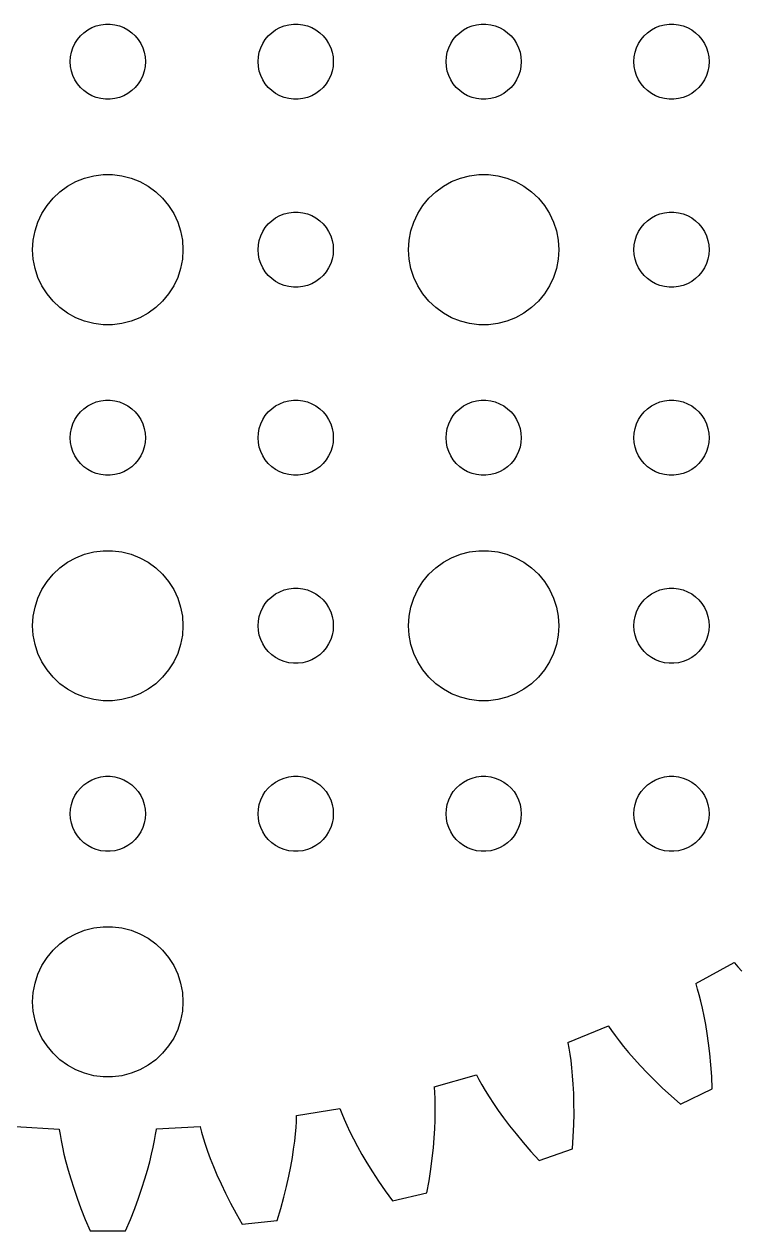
# Model space of a CAD drawing. Header units: metres. Extents: x -54 to 54, y 56 to 274.
# Drawn here: x -3.34 to 25.23, y 55.86 to 104 of the extents above; entities that cross this region are included whole.
import ezdxf

# ---------------------------------------------------------------- set-up
doc = ezdxf.new("R2010")
doc.units = ezdxf.units.M

msp = doc.modelspace()

# ---------------------------------------------------------------- linework, layer by layer
for p, q in [((-0.46352, 103.927), (-0.28107, 103.973)), ((-0.28107, 103.973), (-0.09418, 103.997)), ((-0.09418, 103.997), (0.09418, 103.997)), ((0.09418, 103.997), (0.28107, 103.973)), ((0.28107, 103.973), (0.46352, 103.927)), ((7.03647, 103.927), (7.21892, 103.973)), ((7.21892, 103.973), (7.40581, 103.997)), ((7.40581, 103.997), (7.59418, 103.997)), ((7.59418, 103.997), (7.78107, 103.973)), ((7.78107, 103.973), (7.96352, 103.927)), ((14.5365, 103.927), (14.7189, 103.973)), ((14.7189, 103.973), (14.9058, 103.997)), ((14.9058, 103.997), (15.0942, 103.997)), ((15.0942, 103.997), (15.2811, 103.973)), ((15.2811, 103.973), (15.4635, 103.927)), ((22.0365, 103.927), (22.2189, 103.973)), ((22.2189, 103.973), (22.4058, 103.997)), ((22.4058, 103.997), (22.5942, 103.997)), ((22.5942, 103.997), (22.7811, 103.973)), ((22.7811, 103.973), (22.9635, 103.927)), ((-1.21352, 103.382), (-1.09344, 103.527)), ((-1.09344, 103.527), (-0.95613, 103.656)), ((-0.95613, 103.656), (-0.80373, 103.766)), ((-0.80373, 103.766), (-0.63866, 103.857)), ((-0.63866, 103.857), (-0.46352, 103.927)), ((0.46352, 103.927), (0.63866, 103.857)), ((0.63866, 103.857), (0.80373, 103.766)), ((0.80373, 103.766), (0.95613, 103.656)), ((0.95613, 103.656), (1.09344, 103.527)), ((1.09344, 103.527), (1.21352, 103.382)), ((6.28647, 103.382), (6.40654, 103.527)), ((6.40654, 103.527), (6.54385, 103.656)), ((6.54385, 103.656), (6.69626, 103.766)), ((6.69626, 103.766), (6.86133, 103.857)), ((6.86133, 103.857), (7.03647, 103.927)), ((7.96352, 103.927), (8.13866, 103.857)), ((8.13866, 103.857), (8.30373, 103.766)), ((8.30373, 103.766), (8.45613, 103.656)), ((8.45613, 103.656), (8.59344, 103.527)), ((8.59344, 103.527), (8.71352, 103.382)), ((13.7865, 103.382), (13.9065, 103.527)), ((13.9065, 103.527), (14.0439, 103.656)), ((14.0439, 103.656), (14.1963, 103.766)), ((14.1963, 103.766), (14.3613, 103.857)), ((14.3613, 103.857), (14.5365, 103.927)), ((15.4635, 103.927), (15.6387, 103.857)), ((15.6387, 103.857), (15.8037, 103.766)), ((15.8037, 103.766), (15.9561, 103.656)), ((15.9561, 103.656), (16.0934, 103.527)), ((16.0934, 103.527), (16.2135, 103.382)), ((21.2865, 103.382), (21.4065, 103.527)), ((21.4065, 103.527), (21.5439, 103.656)), ((21.5439, 103.656), (21.6963, 103.766)), ((21.6963, 103.766), (21.8613, 103.857)), ((21.8613, 103.857), (22.0365, 103.927)), ((22.9635, 103.927), (23.1387, 103.857)), ((23.1387, 103.857), (23.3037, 103.766)), ((23.3037, 103.766), (23.4561, 103.656)), ((23.4561, 103.656), (23.5934, 103.527)), ((23.5934, 103.527), (23.7135, 103.382)), ((-1.45287, 102.873), (-1.39465, 103.052)), ((-1.39465, 103.052), (-1.31445, 103.223)), ((-1.31445, 103.223), (-1.21352, 103.382)), ((1.21352, 103.382), (1.31445, 103.223)), ((1.31445, 103.223), (1.39465, 103.052)), ((1.39465, 103.052), (1.45287, 102.873)), ((6.04712, 102.873), (6.10533, 103.052)), ((6.10533, 103.052), (6.18553, 103.223)), ((6.18553, 103.223), (6.28647, 103.382)), ((8.71352, 103.382), (8.81445, 103.223)), ((8.81445, 103.223), (8.89465, 103.052)), ((8.89465, 103.052), (8.95287, 102.873)), ((13.5471, 102.873), (13.6053, 103.052)), ((13.6053, 103.052), (13.6855, 103.223)), ((13.6855, 103.223), (13.7865, 103.382)), ((16.2135, 103.382), (16.3145, 103.223)), ((16.3145, 103.223), (16.3947, 103.052)), ((16.3947, 103.052), (16.4529, 102.873)), ((21.0471, 102.873), (21.1053, 103.052)), ((21.1053, 103.052), (21.1855, 103.223)), ((21.1855, 103.223), (21.2865, 103.382)), ((23.7135, 103.382), (23.8145, 103.223)), ((23.8145, 103.223), (23.8947, 103.052)), ((23.8947, 103.052), (23.9529, 102.873)), ((-1.5, 102.5), (-1.48816, 102.688)), ((-1.48816, 102.688), (-1.45287, 102.873)), ((1.45287, 102.873), (1.48816, 102.688)), ((1.48816, 102.688), (1.5, 102.5)), ((6, 102.5), (6.01183, 102.688)), ((6.01183, 102.688), (6.04712, 102.873)), ((8.95287, 102.873), (8.98816, 102.688)), ((8.98816, 102.688), (9, 102.5)), ((13.5, 102.5), (13.5118, 102.688)), ((13.5118, 102.688), (13.5471, 102.873)), ((16.4529, 102.873), (16.4882, 102.688)), ((16.4882, 102.688), (16.5, 102.5)), ((21, 102.5), (21.0118, 102.688)), ((21.0118, 102.688), (21.0471, 102.873)), ((23.9529, 102.873), (23.9882, 102.688)), ((23.9882, 102.688), (24, 102.5)), ((-1.48816, 102.312), (-1.5, 102.5)), ((-1.45287, 102.127), (-1.48816, 102.312)), ((-1.39465, 101.948), (-1.45287, 102.127)), ((1.45287, 102.127), (1.39465, 101.948)), ((1.48816, 102.312), (1.45287, 102.127)), ((1.5, 102.5), (1.48816, 102.312)), ((6.01183, 102.312), (6, 102.5)), ((6.04712, 102.127), (6.01183, 102.312)), ((6.10533, 101.948), (6.04712, 102.127)), ((8.95287, 102.127), (8.89465, 101.948)), ((8.98816, 102.312), (8.95287, 102.127)), ((9, 102.5), (8.98816, 102.312)), ((13.5118, 102.312), (13.5, 102.5)), ((13.5471, 102.127), (13.5118, 102.312)), ((13.6053, 101.948), (13.5471, 102.127)), ((16.4529, 102.127), (16.3947, 101.948)), ((16.4882, 102.312), (16.4529, 102.127)), ((16.5, 102.5), (16.4882, 102.312)), ((21.0118, 102.312), (21, 102.5)), ((21.0471, 102.127), (21.0118, 102.312)), ((21.1053, 101.948), (21.0471, 102.127)), ((23.9529, 102.127), (23.8947, 101.948)), ((23.9882, 102.312), (23.9529, 102.127)), ((24, 102.5), (23.9882, 102.312)), ((-1.31445, 101.777), (-1.39465, 101.948)), ((-1.21352, 101.618), (-1.31445, 101.777)), ((-1.09344, 101.473), (-1.21352, 101.618)), ((1.21352, 101.618), (1.09344, 101.473)), ((1.31445, 101.777), (1.21352, 101.618)), ((1.39465, 101.948), (1.31445, 101.777)), ((6.18553, 101.777), (6.10533, 101.948)), ((6.28647, 101.618), (6.18553, 101.777)), ((6.40654, 101.473), (6.28647, 101.618)), ((8.71352, 101.618), (8.59344, 101.473)), ((8.81445, 101.777), (8.71352, 101.618)), ((8.89465, 101.948), (8.81445, 101.777)), ((13.6855, 101.777), (13.6053, 101.948)), ((13.7865, 101.618), (13.6855, 101.777)), ((13.9065, 101.473), (13.7865, 101.618)), ((16.2135, 101.618), (16.0934, 101.473)), ((16.3145, 101.777), (16.2135, 101.618)), ((16.3947, 101.948), (16.3145, 101.777)), ((21.1855, 101.777), (21.1053, 101.948)), ((21.2865, 101.618), (21.1855, 101.777)), ((21.4065, 101.473), (21.2865, 101.618)), ((23.7135, 101.618), (23.5934, 101.473)), ((23.8145, 101.777), (23.7135, 101.618)), ((23.8947, 101.948), (23.8145, 101.777)), ((-0.95613, 101.344), (-1.09344, 101.473)), ((-0.80373, 101.234), (-0.95613, 101.344)), ((-0.63866, 101.143), (-0.80373, 101.234)), ((-0.46352, 101.073), (-0.63866, 101.143)), ((0.63866, 101.143), (0.46352, 101.073)), ((0.80373, 101.234), (0.63866, 101.143)), ((0.95613, 101.344), (0.80373, 101.234)), ((1.09344, 101.473), (0.95613, 101.344)), ((6.54385, 101.344), (6.40654, 101.473)), ((6.69626, 101.234), (6.54385, 101.344)), ((6.86133, 101.143), (6.69626, 101.234)), ((7.03647, 101.073), (6.86133, 101.143)), ((8.13866, 101.143), (7.96352, 101.073)), ((8.30373, 101.234), (8.13866, 101.143)), ((8.45613, 101.344), (8.30373, 101.234)), ((8.59344, 101.473), (8.45613, 101.344)), ((14.0439, 101.344), (13.9065, 101.473)), ((14.1963, 101.234), (14.0439, 101.344)), ((14.3613, 101.143), (14.1963, 101.234)), ((14.5365, 101.073), (14.3613, 101.143)), ((15.6387, 101.143), (15.4635, 101.073)), ((15.8037, 101.234), (15.6387, 101.143)), ((15.9561, 101.344), (15.8037, 101.234)), ((16.0934, 101.473), (15.9561, 101.344)), ((21.5439, 101.344), (21.4065, 101.473)), ((21.6963, 101.234), (21.5439, 101.344)), ((21.8613, 101.143), (21.6963, 101.234)), ((22.0365, 101.073), (21.8613, 101.143)), ((23.1387, 101.143), (22.9635, 101.073)), ((23.3037, 101.234), (23.1387, 101.143)), ((23.4561, 101.344), (23.3037, 101.234)), ((23.5934, 101.473), (23.4561, 101.344)), ((-0.28107, 101.027), (-0.46352, 101.073)), ((-0.09418, 101.003), (-0.28107, 101.027)), ((0.09418, 101.003), (-0.09418, 101.003)), ((0.28107, 101.027), (0.09418, 101.003)), ((0.46352, 101.073), (0.28107, 101.027)), ((7.21892, 101.027), (7.03647, 101.073)), ((7.40581, 101.003), (7.21892, 101.027)), ((7.59418, 101.003), (7.40581, 101.003)), ((7.78107, 101.027), (7.59418, 101.003)), ((7.96352, 101.073), (7.78107, 101.027)), ((14.7189, 101.027), (14.5365, 101.073)), ((14.9058, 101.003), (14.7189, 101.027)), ((15.0942, 101.003), (14.9058, 101.003)), ((15.2811, 101.027), (15.0942, 101.003)), ((15.4635, 101.073), (15.2811, 101.027)), ((22.2189, 101.027), (22.0365, 101.073)), ((22.4058, 101.003), (22.2189, 101.027)), ((22.5942, 101.003), (22.4058, 101.003)), ((22.7811, 101.027), (22.5942, 101.003)), ((22.9635, 101.073), (22.7811, 101.027)), ((-1.60747, 97.533), (-1.27733, 97.7145)), ((-1.27733, 97.7145), (-0.92705, 97.8532)), ((-0.92705, 97.8532), (-0.56213, 97.9469)), ((-0.56213, 97.9469), (-0.18837, 97.9941)), ((-0.18837, 97.9941), (0.18837, 97.9941)), ((0.18837, 97.9941), (0.56213, 97.9469)), ((0.56213, 97.9469), (0.92705, 97.8532)), ((0.92705, 97.8532), (1.27733, 97.7145)), ((1.27733, 97.7145), (1.60747, 97.533)), ((13.3925, 97.533), (13.7227, 97.7145)), ((13.7227, 97.7145), (14.0729, 97.8532)), ((14.0729, 97.8532), (14.4379, 97.9469)), ((14.4379, 97.9469), (14.8116, 97.9941)), ((14.8116, 97.9941), (15.1884, 97.9941)), ((15.1884, 97.9941), (15.5621, 97.9469)), ((15.5621, 97.9469), (15.927, 97.8532)), ((15.927, 97.8532), (16.2773, 97.7145)), ((16.2773, 97.7145), (16.6075, 97.533)), ((-2.1869, 97.0536), (-1.91226, 97.3116)), ((-1.91226, 97.3116), (-1.60747, 97.533)), ((1.60747, 97.533), (1.91226, 97.3116)), ((1.91226, 97.3116), (2.1869, 97.0536)), ((12.8131, 97.0536), (13.0877, 97.3116)), ((13.0877, 97.3116), (13.3925, 97.533)), ((16.6075, 97.533), (16.9123, 97.3116)), ((16.9123, 97.3116), (17.1869, 97.0536)), ((-2.62891, 96.4453), (-2.42705, 96.7634)), ((-2.42705, 96.7634), (-2.1869, 97.0536)), ((2.1869, 97.0536), (2.42705, 96.7634)), ((2.42705, 96.7634), (2.62891, 96.4453)), ((12.3711, 96.4453), (12.5729, 96.7634)), ((12.5729, 96.7634), (12.8131, 97.0536)), ((17.1869, 97.0536), (17.427, 96.7634)), ((17.427, 96.7634), (17.6289, 96.4453)), ((-2.78932, 96.1044), (-2.62891, 96.4453)), ((2.62891, 96.4453), (2.78932, 96.1044)), ((6.69626, 96.2665), (6.86133, 96.3573)), ((6.86133, 96.3573), (7.03647, 96.4266)), ((7.03647, 96.4266), (7.21892, 96.4734)), ((7.21892, 96.4734), (7.40581, 96.4971)), ((7.40581, 96.4971), (7.59418, 96.4971)), ((7.59418, 96.4971), (7.78107, 96.4734)), ((7.78107, 96.4734), (7.96352, 96.4266)), ((7.96352, 96.4266), (8.13866, 96.3573)), ((8.13866, 96.3573), (8.30373, 96.2665)), ((12.2107, 96.1044), (12.3711, 96.4453)), ((17.6289, 96.4453), (17.7893, 96.1044)), ((21.6963, 96.2665), (21.8613, 96.3573)), ((21.8613, 96.3573), (22.0365, 96.4266)), ((22.0365, 96.4266), (22.2189, 96.4734)), ((22.2189, 96.4734), (22.4058, 96.4971)), ((22.4058, 96.4971), (22.5942, 96.4971)), ((22.5942, 96.4971), (22.7811, 96.4734)), ((22.7811, 96.4734), (22.9635, 96.4266)), ((22.9635, 96.4266), (23.1387, 96.3573)), ((23.1387, 96.3573), (23.3037, 96.2665)), ((-2.90575, 95.7461), (-2.78932, 96.1044)), ((2.78932, 96.1044), (2.90575, 95.7461)), ((6.18553, 95.7226), (6.28647, 95.8817)), ((6.28647, 95.8817), (6.40654, 96.0268)), ((6.40654, 96.0268), (6.54385, 96.1558)), ((6.54385, 96.1558), (6.69626, 96.2665)), ((8.30373, 96.2665), (8.45613, 96.1558)), ((8.45613, 96.1558), (8.59344, 96.0268)), ((8.59344, 96.0268), (8.71352, 95.8817)), ((8.71352, 95.8817), (8.81445, 95.7226)), ((12.0942, 95.7461), (12.2107, 96.1044)), ((17.7893, 96.1044), (17.9057, 95.7461)), ((21.1855, 95.7226), (21.2865, 95.8817)), ((21.2865, 95.8817), (21.4065, 96.0268)), ((21.4065, 96.0268), (21.5439, 96.1558)), ((21.5439, 96.1558), (21.6963, 96.2665)), ((23.3037, 96.2665), (23.4561, 96.1558)), ((23.4561, 96.1558), (23.5934, 96.0268)), ((23.5934, 96.0268), (23.7135, 95.8817)), ((23.7135, 95.8817), (23.8145, 95.7226)), ((-3, 95), (-2.97633, 95.376)), ((-2.97633, 95.376), (-2.90575, 95.7461)), ((2.90575, 95.7461), (2.97633, 95.376)), ((2.97633, 95.376), (3, 95)), ((6.01183, 95.188), (6.04712, 95.373)), ((6.04712, 95.373), (6.10533, 95.5522)), ((6.10533, 95.5522), (6.18553, 95.7226)), ((8.81445, 95.7226), (8.89465, 95.5522)), ((8.89465, 95.5522), (8.95287, 95.373)), ((8.95287, 95.373), (8.98816, 95.188)), ((12, 95), (12.0237, 95.376)), ((12.0237, 95.376), (12.0942, 95.7461)), ((17.9057, 95.7461), (17.9763, 95.376)), ((17.9763, 95.376), (18, 95)), ((21.0118, 95.188), (21.0471, 95.373)), ((21.0471, 95.373), (21.1053, 95.5522)), ((21.1053, 95.5522), (21.1855, 95.7226)), ((23.8145, 95.7226), (23.8947, 95.5522)), ((23.8947, 95.5522), (23.9529, 95.373)), ((23.9529, 95.373), (23.9882, 95.188)), ((-2.97633, 94.624), (-3, 95)), ((3, 95), (2.97633, 94.624)), ((6, 95), (6.01183, 95.188)), ((6.01183, 94.812), (6, 95)), ((8.98816, 95.188), (9, 95)), ((9, 95), (8.98816, 94.812)), ((12.0237, 94.624), (12, 95)), ((18, 95), (17.9763, 94.624)), ((21, 95), (21.0118, 95.188)), ((21.0118, 94.812), (21, 95)), ((23.9882, 95.188), (24, 95)), ((24, 95), (23.9882, 94.812)), ((-2.90575, 94.2539), (-2.97633, 94.624)), ((2.97633, 94.624), (2.90575, 94.2539)), ((6.04712, 94.627), (6.01183, 94.812)), ((6.10533, 94.4478), (6.04712, 94.627)), ((6.18553, 94.2774), (6.10533, 94.4478)), ((8.89465, 94.4478), (8.81445, 94.2774)), ((8.95287, 94.627), (8.89465, 94.4478)), ((8.98816, 94.812), (8.95287, 94.627)), ((12.0942, 94.2539), (12.0237, 94.624)), ((17.9763, 94.624), (17.9057, 94.2539)), ((21.0471, 94.627), (21.0118, 94.812)), ((21.1053, 94.4478), (21.0471, 94.627)), ((21.1855, 94.2774), (21.1053, 94.4478)), ((23.8947, 94.4478), (23.8145, 94.2774)), ((23.9529, 94.627), (23.8947, 94.4478)), ((23.9882, 94.812), (23.9529, 94.627)), ((-2.78932, 93.8956), (-2.90575, 94.2539)), ((-2.62891, 93.5547), (-2.78932, 93.8956)), ((2.78932, 93.8956), (2.62891, 93.5547)), ((2.90575, 94.2539), (2.78932, 93.8956)), ((6.28647, 94.1183), (6.18553, 94.2774)), ((6.40654, 93.9732), (6.28647, 94.1183)), ((6.54385, 93.8442), (6.40654, 93.9732)), ((8.59344, 93.9732), (8.45613, 93.8442)), ((8.71352, 94.1183), (8.59344, 93.9732)), ((8.81445, 94.2774), (8.71352, 94.1183)), ((12.2107, 93.8956), (12.0942, 94.2539)), ((12.3711, 93.5547), (12.2107, 93.8956)), ((17.7893, 93.8956), (17.6289, 93.5547)), ((17.9057, 94.2539), (17.7893, 93.8956)), ((21.2865, 94.1183), (21.1855, 94.2774)), ((21.4065, 93.9732), (21.2865, 94.1183)), ((21.5439, 93.8442), (21.4065, 93.9732)), ((23.5934, 93.9732), (23.4561, 93.8442)), ((23.7135, 94.1183), (23.5934, 93.9732)), ((23.8145, 94.2774), (23.7135, 94.1183)), ((-2.42705, 93.2366), (-2.62891, 93.5547)), ((2.62891, 93.5547), (2.42705, 93.2366)), ((6.69626, 93.7335), (6.54385, 93.8442)), ((6.86133, 93.6428), (6.69626, 93.7335)), ((7.03647, 93.5734), (6.86133, 93.6428)), ((7.21892, 93.5266), (7.03647, 93.5734)), ((7.40581, 93.503), (7.21892, 93.5266)), ((7.59418, 93.503), (7.40581, 93.503)), ((7.78107, 93.5266), (7.59418, 93.503)), ((7.96352, 93.5734), (7.78107, 93.5266)), ((8.13866, 93.6428), (7.96352, 93.5734)), ((8.30373, 93.7335), (8.13866, 93.6428)), ((8.45613, 93.8442), (8.30373, 93.7335)), ((12.5729, 93.2366), (12.3711, 93.5547)), ((17.6289, 93.5547), (17.427, 93.2366)), ((21.6963, 93.7335), (21.5439, 93.8442)), ((21.8613, 93.6428), (21.6963, 93.7335)), ((22.0365, 93.5734), (21.8613, 93.6428)), ((22.2189, 93.5266), (22.0365, 93.5734)), ((22.4058, 93.503), (22.2189, 93.5266)), ((22.5942, 93.503), (22.4058, 93.503)), ((22.7811, 93.5266), (22.5942, 93.503)), ((22.9635, 93.5734), (22.7811, 93.5266)), ((23.1387, 93.6428), (22.9635, 93.5734)), ((23.3037, 93.7335), (23.1387, 93.6428)), ((23.4561, 93.8442), (23.3037, 93.7335)), ((-2.1869, 92.9464), (-2.42705, 93.2366)), ((-1.91226, 92.6885), (-2.1869, 92.9464)), ((2.1869, 92.9464), (1.91226, 92.6885)), ((2.42705, 93.2366), (2.1869, 92.9464)), ((12.8131, 92.9464), (12.5729, 93.2366)), ((13.0877, 92.6885), (12.8131, 92.9464)), ((17.1869, 92.9464), (16.9123, 92.6885)), ((17.427, 93.2366), (17.1869, 92.9464)), ((-1.60747, 92.467), (-1.91226, 92.6885)), ((-1.27733, 92.2855), (-1.60747, 92.467)), ((1.60747, 92.467), (1.27733, 92.2855)), ((1.91226, 92.6885), (1.60747, 92.467)), ((13.3925, 92.467), (13.0877, 92.6885)), ((13.7227, 92.2855), (13.3925, 92.467)), ((16.6075, 92.467), (16.2773, 92.2855)), ((16.9123, 92.6885), (16.6075, 92.467)), ((-0.92705, 92.1468), (-1.27733, 92.2855)), ((-0.56213, 92.0531), (-0.92705, 92.1468)), ((-0.18837, 92.0059), (-0.56213, 92.0531)), ((0.18837, 92.0059), (-0.18837, 92.0059)), ((0.56213, 92.0531), (0.18837, 92.0059)), ((0.92705, 92.1468), (0.56213, 92.0531)), ((1.27733, 92.2855), (0.92705, 92.1468)), ((14.0729, 92.1468), (13.7227, 92.2855)), ((14.4379, 92.0531), (14.0729, 92.1468)), ((14.8116, 92.0059), (14.4379, 92.0531)), ((15.1884, 92.0059), (14.8116, 92.0059)), ((15.5621, 92.0531), (15.1884, 92.0059)), ((15.927, 92.1468), (15.5621, 92.0531)), ((16.2773, 92.2855), (15.927, 92.1468)), ((-1.09344, 88.5268), (-0.95613, 88.6558)), ((-0.95613, 88.6558), (-0.80373, 88.7665)), ((-0.80373, 88.7665), (-0.63866, 88.8573)), ((-0.63866, 88.8573), (-0.46352, 88.9266)), ((-0.46352, 88.9266), (-0.28107, 88.9734)), ((-0.28107, 88.9734), (-0.09418, 88.997)), ((-0.09418, 88.997), (0.09418, 88.997)), ((0.09418, 88.997), (0.28107, 88.9734)), ((0.28107, 88.9734), (0.46352, 88.9266)), ((0.46352, 88.9266), (0.63866, 88.8573)), ((0.63866, 88.8573), (0.80373, 88.7665)), ((0.80373, 88.7665), (0.95613, 88.6558)), ((0.95613, 88.6558), (1.09344, 88.5268)), ((6.40654, 88.5268), (6.54385, 88.6558)), ((6.54385, 88.6558), (6.69626, 88.7665)), ((6.69626, 88.7665), (6.86133, 88.8573)), ((6.86133, 88.8573), (7.03647, 88.9266)), ((7.03647, 88.9266), (7.21892, 88.9734)), ((7.21892, 88.9734), (7.40581, 88.997)), ((7.40581, 88.997), (7.59418, 88.997)), ((7.59418, 88.997), (7.78107, 88.9734)), ((7.78107, 88.9734), (7.96352, 88.9266)), ((7.96352, 88.9266), (8.13866, 88.8573)), ((8.13866, 88.8573), (8.30373, 88.7665)), ((8.30373, 88.7665), (8.45613, 88.6558)), ((8.45613, 88.6558), (8.59344, 88.5268)), ((13.9065, 88.5268), (14.0439, 88.6558)), ((14.0439, 88.6558), (14.1963, 88.7665)), ((14.1963, 88.7665), (14.3613, 88.8573)), ((14.3613, 88.8573), (14.5365, 88.9266)), ((14.5365, 88.9266), (14.7189, 88.9734)), ((14.7189, 88.9734), (14.9058, 88.997)), ((14.9058, 88.997), (15.0942, 88.997)), ((15.0942, 88.997), (15.2811, 88.9734)), ((15.2811, 88.9734), (15.4635, 88.9266)), ((15.4635, 88.9266), (15.6387, 88.8573)), ((15.6387, 88.8573), (15.8037, 88.7665)), ((15.8037, 88.7665), (15.9561, 88.6558)), ((15.9561, 88.6558), (16.0934, 88.5268)), ((21.4065, 88.5268), (21.5439, 88.6558)), ((21.5439, 88.6558), (21.6963, 88.7665)), ((21.6963, 88.7665), (21.8613, 88.8573)), ((21.8613, 88.8573), (22.0365, 88.9266)), ((22.0365, 88.9266), (22.2189, 88.9734)), ((22.2189, 88.9734), (22.4058, 88.997)), ((22.4058, 88.997), (22.5942, 88.997)), ((22.5942, 88.997), (22.7811, 88.9734)), ((22.7811, 88.9734), (22.9635, 88.9266)), ((22.9635, 88.9266), (23.1387, 88.8573)), ((23.1387, 88.8573), (23.3037, 88.7665)), ((23.3037, 88.7665), (23.4561, 88.6558)), ((23.4561, 88.6558), (23.5934, 88.5268)), ((-1.39465, 88.0522), (-1.31445, 88.2226)), ((-1.31445, 88.2226), (-1.21352, 88.3817)), ((-1.21352, 88.3817), (-1.09344, 88.5268)), ((1.09344, 88.5268), (1.21352, 88.3817)), ((1.21352, 88.3817), (1.31445, 88.2226)), ((1.31445, 88.2226), (1.39465, 88.0522)), ((6.10533, 88.0522), (6.18553, 88.2226)), ((6.18553, 88.2226), (6.28647, 88.3817)), ((6.28647, 88.3817), (6.40654, 88.5268)), ((8.59344, 88.5268), (8.71352, 88.3817)), ((8.71352, 88.3817), (8.81445, 88.2226)), ((8.81445, 88.2226), (8.89465, 88.0522)), ((13.6053, 88.0522), (13.6855, 88.2226)), ((13.6855, 88.2226), (13.7865, 88.3817)), ((13.7865, 88.3817), (13.9065, 88.5268)), ((16.0934, 88.5268), (16.2135, 88.3817)), ((16.2135, 88.3817), (16.3145, 88.2226)), ((16.3145, 88.2226), (16.3947, 88.0522)), ((21.1053, 88.0522), (21.1855, 88.2226)), ((21.1855, 88.2226), (21.2865, 88.3817)), ((21.2865, 88.3817), (21.4065, 88.5268)), ((23.5934, 88.5268), (23.7135, 88.3817)), ((23.7135, 88.3817), (23.8145, 88.2226)), ((23.8145, 88.2226), (23.8947, 88.0522)), ((-1.5, 87.5), (-1.48816, 87.688)), ((-1.48816, 87.688), (-1.45287, 87.873)), ((-1.45287, 87.873), (-1.39465, 88.0522)), ((1.39465, 88.0522), (1.45287, 87.873)), ((1.45287, 87.873), (1.48816, 87.688)), ((1.48816, 87.688), (1.5, 87.5)), ((6, 87.5), (6.01183, 87.688)), ((6.01183, 87.688), (6.04712, 87.873)), ((6.04712, 87.873), (6.10533, 88.0522)), ((8.89465, 88.0522), (8.95287, 87.873)), ((8.95287, 87.873), (8.98816, 87.688)), ((8.98816, 87.688), (9, 87.5)), ((13.5, 87.5), (13.5118, 87.688)), ((13.5118, 87.688), (13.5471, 87.873)), ((13.5471, 87.873), (13.6053, 88.0522)), ((16.3947, 88.0522), (16.4529, 87.873)), ((16.4529, 87.873), (16.4882, 87.688)), ((16.4882, 87.688), (16.5, 87.5)), ((21, 87.5), (21.0118, 87.688)), ((21.0118, 87.688), (21.0471, 87.873)), ((21.0471, 87.873), (21.1053, 88.0522)), ((23.8947, 88.0522), (23.9529, 87.873)), ((23.9529, 87.873), (23.9882, 87.688)), ((23.9882, 87.688), (24, 87.5)), ((-1.48816, 87.312), (-1.5, 87.5)), ((-1.45287, 87.127), (-1.48816, 87.312)), ((-1.39465, 86.9478), (-1.45287, 87.127)), ((1.45287, 87.127), (1.39465, 86.9478)), ((1.48816, 87.312), (1.45287, 87.127)), ((1.5, 87.5), (1.48816, 87.312)), ((6.01183, 87.312), (6, 87.5)), ((6.04712, 87.127), (6.01183, 87.312)), ((6.10533, 86.9478), (6.04712, 87.127)), ((8.95287, 87.127), (8.89465, 86.9478)), ((8.98816, 87.312), (8.95287, 87.127)), ((9, 87.5), (8.98816, 87.312)), ((13.5118, 87.312), (13.5, 87.5)), ((13.5471, 87.127), (13.5118, 87.312)), ((13.6053, 86.9478), (13.5471, 87.127)), ((16.4529, 87.127), (16.3947, 86.9478)), ((16.4882, 87.312), (16.4529, 87.127)), ((16.5, 87.5), (16.4882, 87.312)), ((21.0118, 87.312), (21, 87.5)), ((21.0471, 87.127), (21.0118, 87.312)), ((21.1053, 86.9478), (21.0471, 87.127)), ((23.9529, 87.127), (23.8947, 86.9478)), ((23.9882, 87.312), (23.9529, 87.127)), ((24, 87.5), (23.9882, 87.312)), ((-1.31445, 86.7774), (-1.39465, 86.9478)), ((-1.21352, 86.6183), (-1.31445, 86.7774)), ((1.31445, 86.7774), (1.21352, 86.6183)), ((1.39465, 86.9478), (1.31445, 86.7774)), ((6.18553, 86.7774), (6.10533, 86.9478)), ((6.28647, 86.6183), (6.18553, 86.7774)), ((8.81445, 86.7774), (8.71352, 86.6183)), ((8.89465, 86.9478), (8.81445, 86.7774)), ((13.6855, 86.7774), (13.6053, 86.9478)), ((13.7865, 86.6183), (13.6855, 86.7774)), ((16.3145, 86.7774), (16.2135, 86.6183)), ((16.3947, 86.9478), (16.3145, 86.7774)), ((21.1855, 86.7774), (21.1053, 86.9478)), ((21.2865, 86.6183), (21.1855, 86.7774)), ((23.8145, 86.7774), (23.7135, 86.6183)), ((23.8947, 86.9478), (23.8145, 86.7774)), ((-1.09344, 86.4732), (-1.21352, 86.6183)), ((-0.95613, 86.3442), (-1.09344, 86.4732)), ((-0.80373, 86.2335), (-0.95613, 86.3442)), ((-0.63866, 86.1428), (-0.80373, 86.2335)), ((0.80373, 86.2335), (0.63866, 86.1428)), ((0.95613, 86.3442), (0.80373, 86.2335)), ((1.09344, 86.4732), (0.95613, 86.3442)), ((1.21352, 86.6183), (1.09344, 86.4732)), ((6.40654, 86.4732), (6.28647, 86.6183)), ((6.54385, 86.3442), (6.40654, 86.4732)), ((6.69626, 86.2335), (6.54385, 86.3442)), ((6.86133, 86.1428), (6.69626, 86.2335)), ((8.30373, 86.2335), (8.13866, 86.1428)), ((8.45613, 86.3442), (8.30373, 86.2335)), ((8.59344, 86.4732), (8.45613, 86.3442)), ((8.71352, 86.6183), (8.59344, 86.4732)), ((13.9065, 86.4732), (13.7865, 86.6183)), ((14.0439, 86.3442), (13.9065, 86.4732)), ((14.1963, 86.2335), (14.0439, 86.3442)), ((14.3613, 86.1428), (14.1963, 86.2335)), ((15.8037, 86.2335), (15.6387, 86.1428)), ((15.9561, 86.3442), (15.8037, 86.2335)), ((16.0934, 86.4732), (15.9561, 86.3442)), ((16.2135, 86.6183), (16.0934, 86.4732)), ((21.4065, 86.4732), (21.2865, 86.6183)), ((21.5439, 86.3442), (21.4065, 86.4732)), ((21.6963, 86.2335), (21.5439, 86.3442)), ((21.8613, 86.1428), (21.6963, 86.2335)), ((23.3037, 86.2335), (23.1387, 86.1428)), ((23.4561, 86.3442), (23.3037, 86.2335)), ((23.5934, 86.4732), (23.4561, 86.3442)), ((23.7135, 86.6183), (23.5934, 86.4732)), ((-0.46352, 86.0734), (-0.63866, 86.1428)), ((-0.28107, 86.0266), (-0.46352, 86.0734)), ((-0.09418, 86.003), (-0.28107, 86.0266)), ((0.09418, 86.003), (-0.09418, 86.003)), ((0.28107, 86.0266), (0.09418, 86.003)), ((0.46352, 86.0734), (0.28107, 86.0266)), ((0.63866, 86.1428), (0.46352, 86.0734)), ((7.03647, 86.0734), (6.86133, 86.1428)), ((7.21892, 86.0266), (7.03647, 86.0734)), ((7.40581, 86.003), (7.21892, 86.0266)), ((7.59418, 86.003), (7.40581, 86.003)), ((7.78107, 86.0266), (7.59418, 86.003)), ((7.96352, 86.0734), (7.78107, 86.0266)), ((8.13866, 86.1428), (7.96352, 86.0734)), ((14.5365, 86.0734), (14.3613, 86.1428)), ((14.7189, 86.0266), (14.5365, 86.0734)), ((14.9058, 86.003), (14.7189, 86.0266)), ((15.0942, 86.003), (14.9058, 86.003)), ((15.2811, 86.0266), (15.0942, 86.003)), ((15.4635, 86.0734), (15.2811, 86.0266)), ((15.6387, 86.1428), (15.4635, 86.0734)), ((22.0365, 86.0734), (21.8613, 86.1428)), ((22.2189, 86.0266), (22.0365, 86.0734)), ((22.4058, 86.003), (22.2189, 86.0266)), ((22.5942, 86.003), (22.4058, 86.003)), ((22.7811, 86.0266), (22.5942, 86.003)), ((22.9635, 86.0734), (22.7811, 86.0266)), ((23.1387, 86.1428), (22.9635, 86.0734)), ((-1.27733, 82.7145), (-0.92705, 82.8532)), ((-0.92705, 82.8532), (-0.56213, 82.9469)), ((-0.56213, 82.9469), (-0.18837, 82.9941)), ((-0.18837, 82.9941), (0.18837, 82.9941)), ((0.18837, 82.9941), (0.56213, 82.9469)), ((0.56213, 82.9469), (0.92705, 82.8532)), ((0.92705, 82.8532), (1.27733, 82.7145)), ((13.7227, 82.7145), (14.0729, 82.8532)), ((14.0729, 82.8532), (14.4379, 82.9469)), ((14.4379, 82.9469), (14.8116, 82.9941)), ((14.8116, 82.9941), (15.1884, 82.9941)), ((15.1884, 82.9941), (15.5621, 82.9469)), ((15.5621, 82.9469), (15.927, 82.8532)), ((15.927, 82.8532), (16.2773, 82.7145)), ((-2.1869, 82.0536), (-1.91226, 82.3116)), ((-1.91226, 82.3116), (-1.60747, 82.533)), ((-1.60747, 82.533), (-1.27733, 82.7145)), ((1.27733, 82.7145), (1.60747, 82.533)), ((1.60747, 82.533), (1.91226, 82.3116)), ((1.91226, 82.3116), (2.1869, 82.0536)), ((12.8131, 82.0536), (13.0877, 82.3116)), ((13.0877, 82.3116), (13.3925, 82.533)), ((13.3925, 82.533), (13.7227, 82.7145)), ((16.2773, 82.7145), (16.6075, 82.533)), ((16.6075, 82.533), (16.9123, 82.3116)), ((16.9123, 82.3116), (17.1869, 82.0536)), ((-2.42705, 81.7634), (-2.1869, 82.0536)), ((2.1869, 82.0536), (2.42705, 81.7634)), ((12.5729, 81.7634), (12.8131, 82.0536)), ((17.1869, 82.0536), (17.427, 81.7634)), ((-2.78932, 81.1044), (-2.62891, 81.4453)), ((-2.62891, 81.4453), (-2.42705, 81.7634)), ((2.42705, 81.7634), (2.62891, 81.4453)), ((2.62891, 81.4453), (2.78932, 81.1044)), ((6.69626, 81.2665), (6.86133, 81.3573)), ((6.86133, 81.3573), (7.03647, 81.4266)), ((7.03647, 81.4266), (7.21892, 81.4734)), ((7.21892, 81.4734), (7.40581, 81.497)), ((7.40581, 81.497), (7.59418, 81.497)), ((7.59418, 81.497), (7.78107, 81.4734)), ((7.78107, 81.4734), (7.96352, 81.4266)), ((7.96352, 81.4266), (8.13866, 81.3573)), ((8.13866, 81.3573), (8.30373, 81.2665)), ((12.2107, 81.1044), (12.3711, 81.4453)), ((12.3711, 81.4453), (12.5729, 81.7634)), ((17.427, 81.7634), (17.6289, 81.4453)), ((17.6289, 81.4453), (17.7893, 81.1044)), ((21.6963, 81.2665), (21.8613, 81.3573)), ((21.8613, 81.3573), (22.0365, 81.4266)), ((22.0365, 81.4266), (22.2189, 81.4734)), ((22.2189, 81.4734), (22.4058, 81.497)), ((22.4058, 81.497), (22.5942, 81.497)), ((22.5942, 81.497), (22.7811, 81.4734)), ((22.7811, 81.4734), (22.9635, 81.4266)), ((22.9635, 81.4266), (23.1387, 81.3573)), ((23.1387, 81.3573), (23.3037, 81.2665)), ((-2.90575, 80.7461), (-2.78932, 81.1044)), ((2.78932, 81.1044), (2.90575, 80.7461)), ((6.18553, 80.7226), (6.28647, 80.8817)), ((6.28647, 80.8817), (6.40654, 81.0268)), ((6.40654, 81.0268), (6.54385, 81.1558)), ((6.54385, 81.1558), (6.69626, 81.2665)), ((8.30373, 81.2665), (8.45613, 81.1558)), ((8.45613, 81.1558), (8.59344, 81.0268)), ((8.59344, 81.0268), (8.71352, 80.8817)), ((8.71352, 80.8817), (8.81445, 80.7226)), ((12.0942, 80.7461), (12.2107, 81.1044)), ((17.7893, 81.1044), (17.9057, 80.7461)), ((21.1855, 80.7226), (21.2865, 80.8817)), ((21.2865, 80.8817), (21.4065, 81.0268)), ((21.4065, 81.0268), (21.5439, 81.1558)), ((21.5439, 81.1558), (21.6963, 81.2665)), ((23.3037, 81.2665), (23.4561, 81.1558)), ((23.4561, 81.1558), (23.5934, 81.0268)), ((23.5934, 81.0268), (23.7135, 80.8817)), ((23.7135, 80.8817), (23.8145, 80.7226)), ((-2.97633, 80.376), (-2.90575, 80.7461)), ((2.90575, 80.7461), (2.97633, 80.376)), ((6.04712, 80.373), (6.10533, 80.5522)), ((6.10533, 80.5522), (6.18553, 80.7226)), ((8.81445, 80.7226), (8.89465, 80.5522)), ((8.89465, 80.5522), (8.95287, 80.373)), ((12.0237, 80.376), (12.0942, 80.7461)), ((17.9057, 80.7461), (17.9763, 80.376)), ((21.0471, 80.373), (21.1053, 80.5522)), ((21.1053, 80.5522), (21.1855, 80.7226)), ((23.8145, 80.7226), (23.8947, 80.5522)), ((23.8947, 80.5522), (23.9529, 80.373)), ((-3, 80), (-2.97633, 80.376)), ((-2.97633, 79.624), (-3, 80)), ((2.97633, 80.376), (3, 80)), ((3, 80), (2.97633, 79.624)), ((6, 80), (6.01183, 80.188)), ((6.01183, 79.812), (6, 80)), ((6.01183, 80.188), (6.04712, 80.373)), ((8.95287, 80.373), (8.98816, 80.188)), ((8.98816, 80.188), (9, 80)), ((9, 80), (8.98816, 79.812)), ((12, 80), (12.0237, 80.376)), ((12.0237, 79.624), (12, 80)), ((17.9763, 80.376), (18, 80)), ((18, 80), (17.9763, 79.624)), ((21, 80), (21.0118, 80.188)), ((21.0118, 79.812), (21, 80)), ((21.0118, 80.188), (21.0471, 80.373)), ((23.9529, 80.373), (23.9882, 80.188)), ((23.9882, 80.188), (24, 80)), ((24, 80), (23.9882, 79.812)), ((-2.90575, 79.2539), (-2.97633, 79.624)), ((2.97633, 79.624), (2.90575, 79.2539)), ((6.04712, 79.627), (6.01183, 79.812)), ((6.10533, 79.4478), (6.04712, 79.627)), ((6.18553, 79.2774), (6.10533, 79.4478)), ((8.89465, 79.4478), (8.81445, 79.2774)), ((8.95287, 79.627), (8.89465, 79.4478)), ((8.98816, 79.812), (8.95287, 79.627)), ((12.0942, 79.2539), (12.0237, 79.624)), ((17.9763, 79.624), (17.9057, 79.2539)), ((21.0471, 79.627), (21.0118, 79.812)), ((21.1053, 79.4478), (21.0471, 79.627)), ((21.1855, 79.2774), (21.1053, 79.4478)), ((23.8947, 79.4478), (23.8145, 79.2774)), ((23.9529, 79.627), (23.8947, 79.4478)), ((23.9882, 79.812), (23.9529, 79.627)), ((-2.78932, 78.8956), (-2.90575, 79.2539)), ((2.90575, 79.2539), (2.78932, 78.8956)), ((6.28647, 79.1183), (6.18553, 79.2774)), ((6.40654, 78.9732), (6.28647, 79.1183)), ((6.54385, 78.8442), (6.40654, 78.9732)), ((8.59344, 78.9732), (8.45613, 78.8442)), ((8.71352, 79.1183), (8.59344, 78.9732)), ((8.81445, 79.2774), (8.71352, 79.1183)), ((12.2107, 78.8956), (12.0942, 79.2539)), ((17.9057, 79.2539), (17.7893, 78.8956)), ((21.2865, 79.1183), (21.1855, 79.2774)), ((21.4065, 78.9732), (21.2865, 79.1183)), ((21.5439, 78.8442), (21.4065, 78.9732)), ((23.5934, 78.9732), (23.4561, 78.8442)), ((23.7135, 79.1183), (23.5934, 78.9732)), ((23.8145, 79.2774), (23.7135, 79.1183)), ((-2.62891, 78.5547), (-2.78932, 78.8956)), ((-2.42705, 78.2366), (-2.62891, 78.5547)), ((2.62891, 78.5547), (2.42705, 78.2366)), ((2.78932, 78.8956), (2.62891, 78.5547)), ((6.69626, 78.7335), (6.54385, 78.8442)), ((6.86133, 78.6428), (6.69626, 78.7335)), ((7.03647, 78.5734), (6.86133, 78.6428)), ((7.21892, 78.5266), (7.03647, 78.5734)), ((7.40581, 78.503), (7.21892, 78.5266)), ((7.59418, 78.503), (7.40581, 78.503)), ((7.78107, 78.5266), (7.59418, 78.503)), ((7.96352, 78.5734), (7.78107, 78.5266)), ((8.13866, 78.6428), (7.96352, 78.5734)), ((8.30373, 78.7335), (8.13866, 78.6428)), ((8.45613, 78.8442), (8.30373, 78.7335)), ((12.3711, 78.5547), (12.2107, 78.8956)), ((12.5729, 78.2366), (12.3711, 78.5547)), ((17.6289, 78.5547), (17.427, 78.2366)), ((17.7893, 78.8956), (17.6289, 78.5547)), ((21.6963, 78.7335), (21.5439, 78.8442)), ((21.8613, 78.6428), (21.6963, 78.7335)), ((22.0365, 78.5734), (21.8613, 78.6428)), ((22.2189, 78.5266), (22.0365, 78.5734)), ((22.4058, 78.503), (22.2189, 78.5266)), ((22.5942, 78.503), (22.4058, 78.503)), ((22.7811, 78.5266), (22.5942, 78.503)), ((22.9635, 78.5734), (22.7811, 78.5266)), ((23.1387, 78.6428), (22.9635, 78.5734)), ((23.3037, 78.7335), (23.1387, 78.6428)), ((23.4561, 78.8442), (23.3037, 78.7335)), ((-2.1869, 77.9464), (-2.42705, 78.2366)), ((2.42705, 78.2366), (2.1869, 77.9464)), ((12.8131, 77.9464), (12.5729, 78.2366)), ((17.427, 78.2366), (17.1869, 77.9464)), ((-1.91226, 77.6885), (-2.1869, 77.9464)), ((-1.60747, 77.467), (-1.91226, 77.6885)), ((1.91226, 77.6885), (1.60747, 77.467)), ((2.1869, 77.9464), (1.91226, 77.6885)), ((13.0877, 77.6885), (12.8131, 77.9464)), ((13.3925, 77.467), (13.0877, 77.6885)), ((16.9123, 77.6885), (16.6075, 77.467)), ((17.1869, 77.9464), (16.9123, 77.6885)), ((-1.27733, 77.2855), (-1.60747, 77.467)), ((-0.92705, 77.1468), (-1.27733, 77.2855)), ((-0.56213, 77.0531), (-0.92705, 77.1468)), ((-0.18837, 77.0059), (-0.56213, 77.0531)), ((0.56213, 77.0531), (0.18837, 77.0059)), ((0.92705, 77.1468), (0.56213, 77.0531)), ((1.27733, 77.2855), (0.92705, 77.1468)), ((1.60747, 77.467), (1.27733, 77.2855)), ((13.7227, 77.2855), (13.3925, 77.467)), ((14.0729, 77.1468), (13.7227, 77.2855)), ((14.4379, 77.0531), (14.0729, 77.1468)), ((14.8116, 77.0059), (14.4379, 77.0531)), ((15.5621, 77.0531), (15.1884, 77.0059)), ((15.927, 77.1468), (15.5621, 77.0531)), ((16.2773, 77.2855), (15.927, 77.1468)), ((16.6075, 77.467), (16.2773, 77.2855)), ((0.18837, 77.0059), (-0.18837, 77.0059)), ((15.1884, 77.0059), (14.8116, 77.0059)), ((-1.09344, 73.5268), (-0.95613, 73.6558)), ((-0.95613, 73.6558), (-0.80373, 73.7665)), ((-0.80373, 73.7665), (-0.63866, 73.8572)), ((-0.63866, 73.8572), (-0.46352, 73.9266)), ((-0.46352, 73.9266), (-0.28107, 73.9734)), ((-0.28107, 73.9734), (-0.09418, 73.997)), ((-0.09418, 73.997), (0.09418, 73.997)), ((0.09418, 73.997), (0.28107, 73.9734)), ((0.28107, 73.9734), (0.46352, 73.9266)), ((0.46352, 73.9266), (0.63866, 73.8572)), ((0.63866, 73.8572), (0.80373, 73.7665)), ((0.80373, 73.7665), (0.95613, 73.6558)), ((0.95613, 73.6558), (1.09344, 73.5268)), ((6.40654, 73.5268), (6.54385, 73.6558)), ((6.54385, 73.6558), (6.69626, 73.7665)), ((6.69626, 73.7665), (6.86133, 73.8572)), ((6.86133, 73.8572), (7.03647, 73.9266)), ((7.03647, 73.9266), (7.21892, 73.9734)), ((7.21892, 73.9734), (7.40581, 73.997)), ((7.40581, 73.997), (7.59418, 73.997)), ((7.59418, 73.997), (7.78107, 73.9734)), ((7.78107, 73.9734), (7.96352, 73.9266)), ((7.96352, 73.9266), (8.13866, 73.8572)), ((8.13866, 73.8572), (8.30373, 73.7665)), ((8.30373, 73.7665), (8.45613, 73.6558)), ((8.45613, 73.6558), (8.59344, 73.5268)), ((13.9065, 73.5268), (14.0439, 73.6558)), ((14.0439, 73.6558), (14.1963, 73.7665)), ((14.1963, 73.7665), (14.3613, 73.8572)), ((14.3613, 73.8572), (14.5365, 73.9266)), ((14.5365, 73.9266), (14.7189, 73.9734)), ((14.7189, 73.9734), (14.9058, 73.997)), ((14.9058, 73.997), (15.0942, 73.997)), ((15.0942, 73.997), (15.2811, 73.9734)), ((15.2811, 73.9734), (15.4635, 73.9266)), ((15.4635, 73.9266), (15.6387, 73.8572)), ((15.6387, 73.8572), (15.8037, 73.7665)), ((15.8037, 73.7665), (15.9561, 73.6558)), ((15.9561, 73.6558), (16.0934, 73.5268)), ((21.4065, 73.5268), (21.5439, 73.6558)), ((21.5439, 73.6558), (21.6963, 73.7665)), ((21.6963, 73.7665), (21.8613, 73.8572)), ((21.8613, 73.8572), (22.0365, 73.9266)), ((22.0365, 73.9266), (22.2189, 73.9734)), ((22.2189, 73.9734), (22.4058, 73.997)), ((22.4058, 73.997), (22.5942, 73.997)), ((22.5942, 73.997), (22.7811, 73.9734)), ((22.7811, 73.9734), (22.9635, 73.9266)), ((22.9635, 73.9266), (23.1387, 73.8572)), ((23.1387, 73.8572), (23.3037, 73.7665)), ((23.3037, 73.7665), (23.4561, 73.6558)), ((23.4561, 73.6558), (23.5934, 73.5268)), ((-1.39465, 73.0522), (-1.31445, 73.2226)), ((-1.31445, 73.2226), (-1.21352, 73.3817)), ((-1.21352, 73.3817), (-1.09344, 73.5268)), ((1.09344, 73.5268), (1.21352, 73.3817)), ((1.21352, 73.3817), (1.31445, 73.2226)), ((1.31445, 73.2226), (1.39465, 73.0522)), ((6.10533, 73.0522), (6.18553, 73.2226)), ((6.18553, 73.2226), (6.28647, 73.3817)), ((6.28647, 73.3817), (6.40654, 73.5268)), ((8.59344, 73.5268), (8.71352, 73.3817)), ((8.71352, 73.3817), (8.81445, 73.2226)), ((8.81445, 73.2226), (8.89465, 73.0522)), ((13.6053, 73.0522), (13.6855, 73.2226)), ((13.6855, 73.2226), (13.7865, 73.3817)), ((13.7865, 73.3817), (13.9065, 73.5268)), ((16.0934, 73.5268), (16.2135, 73.3817)), ((16.2135, 73.3817), (16.3145, 73.2226)), ((16.3145, 73.2226), (16.3947, 73.0522)), ((21.1053, 73.0522), (21.1855, 73.2226)), ((21.1855, 73.2226), (21.2865, 73.3817)), ((21.2865, 73.3817), (21.4065, 73.5268)), ((23.5934, 73.5268), (23.7135, 73.3817)), ((23.7135, 73.3817), (23.8145, 73.2226)), ((23.8145, 73.2226), (23.8947, 73.0522)), ((-1.5, 72.5), (-1.48816, 72.688)), ((-1.48816, 72.688), (-1.45287, 72.873)), ((-1.45287, 72.873), (-1.39465, 73.0522)), ((1.39465, 73.0522), (1.45287, 72.873)), ((1.45287, 72.873), (1.48816, 72.688)), ((1.48816, 72.688), (1.5, 72.5)), ((6, 72.5), (6.01183, 72.688)), ((6.01183, 72.688), (6.04712, 72.873)), ((6.04712, 72.873), (6.10533, 73.0522)), ((8.89465, 73.0522), (8.95287, 72.873)), ((8.95287, 72.873), (8.98816, 72.688)), ((8.98816, 72.688), (9, 72.5)), ((13.5, 72.5), (13.5118, 72.688)), ((13.5118, 72.688), (13.5471, 72.873)), ((13.5471, 72.873), (13.6053, 73.0522)), ((16.3947, 73.0522), (16.4529, 72.873)), ((16.4529, 72.873), (16.4882, 72.688)), ((16.4882, 72.688), (16.5, 72.5)), ((21, 72.5), (21.0118, 72.688)), ((21.0118, 72.688), (21.0471, 72.873)), ((21.0471, 72.873), (21.1053, 73.0522)), ((23.8947, 73.0522), (23.9529, 72.873)), ((23.9529, 72.873), (23.9882, 72.688)), ((23.9882, 72.688), (24, 72.5)), ((-1.48816, 72.312), (-1.5, 72.5)), ((-1.45287, 72.127), (-1.48816, 72.312)), ((1.48816, 72.312), (1.45287, 72.127)), ((1.5, 72.5), (1.48816, 72.312)), ((6.01183, 72.312), (6, 72.5)), ((6.04712, 72.127), (6.01183, 72.312)), ((8.98816, 72.312), (8.95287, 72.127)), ((9, 72.5), (8.98816, 72.312)), ((13.5118, 72.312), (13.5, 72.5)), ((13.5471, 72.127), (13.5118, 72.312)), ((16.4882, 72.312), (16.4529, 72.127)), ((16.5, 72.5), (16.4882, 72.312)), ((21.0118, 72.312), (21, 72.5)), ((21.0471, 72.127), (21.0118, 72.312)), ((23.9882, 72.312), (23.9529, 72.127)), ((24, 72.5), (23.9882, 72.312)), ((-1.39465, 71.9478), (-1.45287, 72.127)), ((-1.31445, 71.7774), (-1.39465, 71.9478)), ((-1.21352, 71.6183), (-1.31445, 71.7774)), ((1.31445, 71.7774), (1.21352, 71.6183)), ((1.39465, 71.9478), (1.31445, 71.7774)), ((1.45287, 72.127), (1.39465, 71.9478)), ((6.10533, 71.9478), (6.04712, 72.127)), ((6.18553, 71.7774), (6.10533, 71.9478)), ((6.28647, 71.6183), (6.18553, 71.7774)), ((8.81445, 71.7774), (8.71352, 71.6183)), ((8.89465, 71.9478), (8.81445, 71.7774)), ((8.95287, 72.127), (8.89465, 71.9478)), ((13.6053, 71.9478), (13.5471, 72.127)), ((13.6855, 71.7774), (13.6053, 71.9478)), ((13.7865, 71.6183), (13.6855, 71.7774)), ((16.3145, 71.7774), (16.2135, 71.6183)), ((16.3947, 71.9478), (16.3145, 71.7774)), ((16.4529, 72.127), (16.3947, 71.9478)), ((21.1053, 71.9478), (21.0471, 72.127)), ((21.1855, 71.7774), (21.1053, 71.9478)), ((21.2865, 71.6183), (21.1855, 71.7774)), ((23.8145, 71.7774), (23.7135, 71.6183)), ((23.8947, 71.9478), (23.8145, 71.7774)), ((23.9529, 72.127), (23.8947, 71.9478)), ((-1.09344, 71.4732), (-1.21352, 71.6183)), ((-0.95613, 71.3442), (-1.09344, 71.4732)), ((-0.80373, 71.2335), (-0.95613, 71.3442)), ((0.95613, 71.3442), (0.80373, 71.2335)), ((1.09344, 71.4732), (0.95613, 71.3442)), ((1.21352, 71.6183), (1.09344, 71.4732)), ((6.40654, 71.4732), (6.28647, 71.6183)), ((6.54385, 71.3442), (6.40654, 71.4732)), ((6.69626, 71.2335), (6.54385, 71.3442)), ((8.45613, 71.3442), (8.30373, 71.2335)), ((8.59344, 71.4732), (8.45613, 71.3442)), ((8.71352, 71.6183), (8.59344, 71.4732)), ((13.9065, 71.4732), (13.7865, 71.6183)), ((14.0439, 71.3442), (13.9065, 71.4732)), ((14.1963, 71.2335), (14.0439, 71.3442)), ((15.9561, 71.3442), (15.8037, 71.2335)), ((16.0934, 71.4732), (15.9561, 71.3442)), ((16.2135, 71.6183), (16.0934, 71.4732)), ((21.4065, 71.4732), (21.2865, 71.6183)), ((21.5439, 71.3442), (21.4065, 71.4732)), ((21.6963, 71.2335), (21.5439, 71.3442)), ((23.4561, 71.3442), (23.3037, 71.2335)), ((23.5934, 71.4732), (23.4561, 71.3442)), ((23.7135, 71.6183), (23.5934, 71.4732)), ((-0.63866, 71.1428), (-0.80373, 71.2335)), ((-0.46352, 71.0734), (-0.63866, 71.1428)), ((-0.28107, 71.0266), (-0.46352, 71.0734)), ((-0.09418, 71.003), (-0.28107, 71.0266)), ((0.09418, 71.003), (-0.09418, 71.003)), ((0.28107, 71.0266), (0.09418, 71.003)), ((0.46352, 71.0734), (0.28107, 71.0266)), ((0.63866, 71.1428), (0.46352, 71.0734)), ((0.80373, 71.2335), (0.63866, 71.1428)), ((6.86133, 71.1428), (6.69626, 71.2335)), ((7.03647, 71.0734), (6.86133, 71.1428)), ((7.21892, 71.0266), (7.03647, 71.0734)), ((7.40581, 71.003), (7.21892, 71.0266)), ((7.59418, 71.003), (7.40581, 71.003)), ((7.78107, 71.0266), (7.59418, 71.003)), ((7.96352, 71.0734), (7.78107, 71.0266)), ((8.13866, 71.1428), (7.96352, 71.0734)), ((8.30373, 71.2335), (8.13866, 71.1428)), ((14.3613, 71.1428), (14.1963, 71.2335)), ((14.5365, 71.0734), (14.3613, 71.1428)), ((14.7189, 71.0266), (14.5365, 71.0734)), ((14.9058, 71.003), (14.7189, 71.0266)), ((15.0942, 71.003), (14.9058, 71.003)), ((15.2811, 71.0266), (15.0942, 71.003)), ((15.4635, 71.0734), (15.2811, 71.0266)), ((15.6387, 71.1428), (15.4635, 71.0734)), ((15.8037, 71.2335), (15.6387, 71.1428)), ((21.8613, 71.1428), (21.6963, 71.2335)), ((22.0365, 71.0734), (21.8613, 71.1428)), ((22.2189, 71.0266), (22.0365, 71.0734)), ((22.4058, 71.003), (22.2189, 71.0266)), ((22.5942, 71.003), (22.4058, 71.003)), ((22.7811, 71.0266), (22.5942, 71.003)), ((22.9635, 71.0734), (22.7811, 71.0266)), ((23.1387, 71.1428), (22.9635, 71.0734)), ((23.3037, 71.2335), (23.1387, 71.1428)), ((-0.92705, 67.8532), (-0.56213, 67.9469)), ((-0.56213, 67.9469), (-0.18837, 67.9941)), ((-0.18837, 67.9941), (0.18837, 67.9941)), ((0.18837, 67.9941), (0.56213, 67.9469)), ((0.56213, 67.9469), (0.92705, 67.8532)), ((-1.91226, 67.3115), (-1.60747, 67.533)), ((-1.60747, 67.533), (-1.27733, 67.7145)), ((-1.27733, 67.7145), (-0.92705, 67.8532)), ((0.92705, 67.8532), (1.27733, 67.7145)), ((1.27733, 67.7145), (1.60747, 67.533)), ((1.60747, 67.533), (1.91226, 67.3115)), ((-2.42705, 66.7634), (-2.1869, 67.0536)), ((-2.1869, 67.0536), (-1.91226, 67.3115)), ((1.91226, 67.3115), (2.1869, 67.0536)), ((2.1869, 67.0536), (2.42705, 66.7634)), ((-2.78932, 66.1044), (-2.62891, 66.4453)), ((-2.62891, 66.4453), (-2.42705, 66.7634)), ((2.42705, 66.7634), (2.62891, 66.4453)), ((2.62891, 66.4453), (2.78932, 66.1044)), ((23.4716, 65.726), (25.0023, 66.5672)), ((25.0023, 66.5672), (25.0072, 66.5586)), ((25.0072, 66.5586), (25.147, 66.3966)), ((-2.90575, 65.7461), (-2.78932, 66.1044)), ((2.78932, 66.1044), (2.90575, 65.7461)), ((25.147, 66.3966), (25.3075, 66.2189)), ((-2.97633, 65.376), (-2.90575, 65.7461)), ((2.90575, 65.7461), (2.97633, 65.376)), ((23.4782, 65.7136), (23.4716, 65.726)), ((23.541, 65.509), (23.4782, 65.7136)), ((23.6061, 65.2786), (23.541, 65.509)), ((-3, 65), (-2.97633, 65.376)), ((-2.97633, 64.624), (-3, 65)), ((2.97633, 65.376), (3, 65)), ((3, 65), (2.97633, 64.624)), ((23.6723, 65.0222), (23.6061, 65.2786)), ((23.7385, 64.7396), (23.6723, 65.0222)), ((-2.90575, 64.2539), (-2.97633, 64.624)), ((2.97633, 64.624), (2.90575, 64.2539)), ((23.8034, 64.4307), (23.7385, 64.7396)), ((-2.78932, 63.8956), (-2.90575, 64.2539)), ((2.90575, 64.2539), (2.78932, 63.8956)), ((18.3669, 63.3764), (19.9822, 64.0409)), ((19.9822, 64.0409), (19.9861, 64.0319)), ((19.9861, 64.0319), (20.1069, 63.8552)), ((23.866, 64.0955), (23.8034, 64.4307)), ((23.9251, 63.7339), (23.866, 64.0955)), ((-2.62891, 63.5547), (-2.78932, 63.8956)), ((-2.42705, 63.2366), (-2.62891, 63.5547)), ((2.62891, 63.5547), (2.42705, 63.2366)), ((2.78932, 63.8956), (2.62891, 63.5547)), ((20.1069, 63.8552), (20.2464, 63.6607)), ((20.2464, 63.6607), (20.4056, 63.449)), ((23.9795, 63.3458), (23.9251, 63.7339)), ((-2.1869, 62.9464), (-2.42705, 63.2366)), ((2.42705, 63.2366), (2.1869, 62.9464)), ((18.3721, 63.3633), (18.3669, 63.3764)), ((18.4116, 63.153), (18.3721, 63.3633)), ((18.4505, 62.9167), (18.4116, 63.153)), ((20.4056, 63.449), (20.5853, 63.2211)), ((20.5853, 63.2211), (20.7863, 62.9778)), ((24.028, 62.9314), (23.9795, 63.3458)), ((-1.91226, 62.6885), (-2.1869, 62.9464)), ((-1.60747, 62.467), (-1.91226, 62.6885)), ((1.91226, 62.6885), (1.60747, 62.467)), ((2.1869, 62.9464), (1.91226, 62.6885)), ((18.4875, 62.6545), (18.4505, 62.9167)), ((18.5217, 62.3663), (18.4875, 62.6545)), ((20.7863, 62.9778), (21.0093, 62.7198)), ((21.0093, 62.7198), (21.2552, 62.4481)), ((24.0695, 62.4907), (24.028, 62.9314)), ((-1.27733, 62.2855), (-1.60747, 62.467)), ((-0.92705, 62.1468), (-1.27733, 62.2855)), ((-0.56213, 62.0531), (-0.92705, 62.1468)), ((0.92705, 62.1468), (0.56213, 62.0531)), ((1.27733, 62.2855), (0.92705, 62.1468)), ((1.60747, 62.467), (1.27733, 62.2855)), ((18.5516, 62.0521), (18.5217, 62.3663)), ((21.2552, 62.4481), (21.5247, 62.1637)), ((21.5247, 62.1637), (21.8185, 61.8673)), ((24.1028, 62.0238), (24.0695, 62.4907)), ((-0.18837, 62.0059), (-0.56213, 62.0531)), ((0.18837, 62.0059), (-0.18837, 62.0059)), ((0.56213, 62.0531), (0.18837, 62.0059)), ((13.0312, 61.6131), (14.7107, 62.0926)), ((13.0349, 61.5995), (13.0312, 61.6131)), ((14.7107, 62.0926), (14.7136, 62.0832)), ((14.7136, 62.0832), (14.8139, 61.8941)), ((14.8139, 61.8941), (14.9308, 61.6852)), ((14.9308, 61.6852), (15.0652, 61.457)), ((18.5763, 61.712), (18.5516, 62.0521)), ((18.5945, 61.346), (18.5763, 61.712)), ((21.8185, 61.8673), (22.1372, 61.5601)), ((24.1267, 61.5309), (24.1028, 62.0238)), ((13.0506, 61.3861), (13.0349, 61.5995)), ((13.0628, 61.147), (13.0506, 61.3861)), ((13.0703, 60.8823), (13.0628, 61.147)), ((15.0652, 61.457), (15.2183, 61.2104)), ((15.2183, 61.2104), (15.3908, 60.9461)), ((18.6051, 60.9543), (18.5945, 61.346)), ((22.1372, 61.5601), (22.4815, 61.243)), ((22.4815, 61.243), (22.8519, 60.917)), ((22.8519, 60.917), (24.1267, 61.5309)), ((7.53168, 60.4583), (9.25433, 60.7468)), ((9.25433, 60.7468), (9.25615, 60.7371)), ((9.25615, 60.7371), (9.33456, 60.5379)), ((13.0719, 60.5921), (13.0703, 60.8823)), ((15.3908, 60.9461), (15.5835, 60.6648)), ((15.5835, 60.6648), (15.7975, 60.3673)), ((18.6069, 60.537), (18.6051, 60.9543)), ((7.51086, 59.9916), (7.52553, 60.2306)), ((7.52553, 60.2306), (7.53378, 60.4444)), ((7.53378, 60.4444), (7.53168, 60.4583)), ((9.33456, 60.5379), (9.42732, 60.3172)), ((9.42732, 60.3172), (9.53543, 60.0755)), ((13.0529, 59.9357), (13.0665, 60.2765)), ((13.0665, 60.2765), (13.0719, 60.5921)), ((15.7975, 60.3673), (16.0334, 60.0544)), ((18.5988, 60.0945), (18.6069, 60.537)), ((-3.6812, 60.0244), (-1.93758, 59.9224)), ((-1.93758, 59.9224), (-1.93796, 59.9125)), ((-1.93796, 59.9125), (-1.90581, 59.7009)), ((-1.90581, 59.7009), (-1.86449, 59.4651)), ((1.86449, 59.4651), (1.90581, 59.7009)), ((1.90581, 59.7009), (1.93796, 59.9125)), ((1.93741, 59.9265), (3.6815, 60.0203)), ((1.93796, 59.9125), (1.93741, 59.9265)), ((3.6815, 60.0203), (3.68224, 60.0105)), ((3.68224, 60.0105), (3.73788, 59.8038)), ((3.73788, 59.8038), (3.80534, 59.5741)), ((7.45778, 59.4392), (7.48868, 59.7277)), ((7.48868, 59.7277), (7.51086, 59.9916)), ((9.53543, 60.0755), (9.6599, 59.8133)), ((9.6599, 59.8133), (9.80168, 59.5313)), ((13.0301, 59.57), (13.0529, 59.9357)), ((16.0334, 60.0544), (16.2922, 59.7271)), ((16.2922, 59.7271), (16.5744, 59.3861)), ((18.5796, 59.6268), (18.5988, 60.0945)), ((-1.86449, 59.4651), (-1.81288, 59.2054)), ((-1.81288, 59.2054), (-1.74988, 58.9221)), ((1.74988, 58.9221), (1.81288, 59.2054)), ((1.81288, 59.2054), (1.86449, 59.4651)), ((3.80534, 59.5741), (3.88571, 59.3218)), ((3.88571, 59.3218), (3.98003, 59.0473)), ((7.41708, 59.1262), (7.45778, 59.4392)), ((9.80168, 59.5313), (9.96176, 59.2302)), ((9.96176, 59.2302), (10.1411, 58.9106)), ((12.9967, 59.1796), (13.0301, 59.57)), ((16.5744, 59.3861), (16.8811, 59.0324)), ((18.5482, 59.1343), (18.5796, 59.6268)), ((-1.74988, 58.9221), (-1.67439, 58.6156)), ((1.67439, 58.6156), (1.74988, 58.9221)), ((3.98003, 59.0473), (4.08936, 58.7512)), ((4.08936, 58.7512), (4.21471, 58.4341)), ((7.30177, 58.4282), (7.36545, 58.7891)), ((7.36545, 58.7891), (7.41708, 59.1262)), ((10.1411, 58.9106), (10.3405, 58.5733)), ((12.8942, 58.3259), (12.9518, 58.7648)), ((12.9518, 58.7648), (12.9967, 59.1796)), ((16.8811, 59.0324), (17.2127, 58.667)), ((17.2127, 58.667), (18.5482, 59.1343)), ((-1.67439, 58.6156), (-1.58534, 58.2864)), ((-1.58534, 58.2864), (-1.48166, 57.9349)), ((1.48166, 57.9349), (1.58534, 58.2864)), ((1.58534, 58.2864), (1.67439, 58.6156)), ((4.21471, 58.4341), (4.35709, 58.0964)), ((7.22493, 58.0439), (7.30177, 58.4282)), ((10.3405, 58.5733), (10.5609, 58.2191)), ((12.8228, 57.8633), (12.8942, 58.3259)), ((-1.48166, 57.9349), (-1.36227, 57.5617)), ((1.36227, 57.5617), (1.48166, 57.9349)), ((4.35709, 58.0964), (4.51752, 57.7389)), ((7.13385, 57.6368), (7.22493, 58.0439)), ((10.5609, 58.2191), (10.8033, 57.8486)), ((10.8033, 57.8486), (11.0684, 57.4628)), ((12.7364, 57.3774), (12.8228, 57.8633)), ((-1.36227, 57.5617), (-1.22618, 57.1673)), ((1.22618, 57.1673), (1.36227, 57.5617)), ((4.51752, 57.7389), (4.69691, 57.3622)), ((4.69691, 57.3622), (4.89624, 56.9669)), ((7.02747, 57.2071), (7.13385, 57.6368)), ((11.0684, 57.4628), (11.357, 57.0626)), ((11.357, 57.0626), (12.7364, 57.3774)), ((-1.22618, 57.1673), (-1.07236, 56.7522)), ((1.07236, 56.7522), (1.22618, 57.1673)), ((4.89624, 56.9669), (5.11647, 56.5539)), ((6.90468, 56.7554), (7.02747, 57.2071)), ((-1.07236, 56.7522), (-0.89977, 56.3171)), ((0.89977, 56.3171), (1.07236, 56.7522)), ((5.11647, 56.5539), (5.35844, 56.1238)), ((6.76447, 56.2823), (6.90468, 56.7554)), ((-0.89977, 56.3171), (-0.70746, 55.8626)), ((-0.70746, 55.8626), (0.70746, 55.8626)), ((0.70746, 55.8626), (0.89977, 56.3171)), ((5.35844, 56.1238), (6.76447, 56.2823))]:
    msp.add_line(p, q)

doc.saveas('drawing.dxf')
